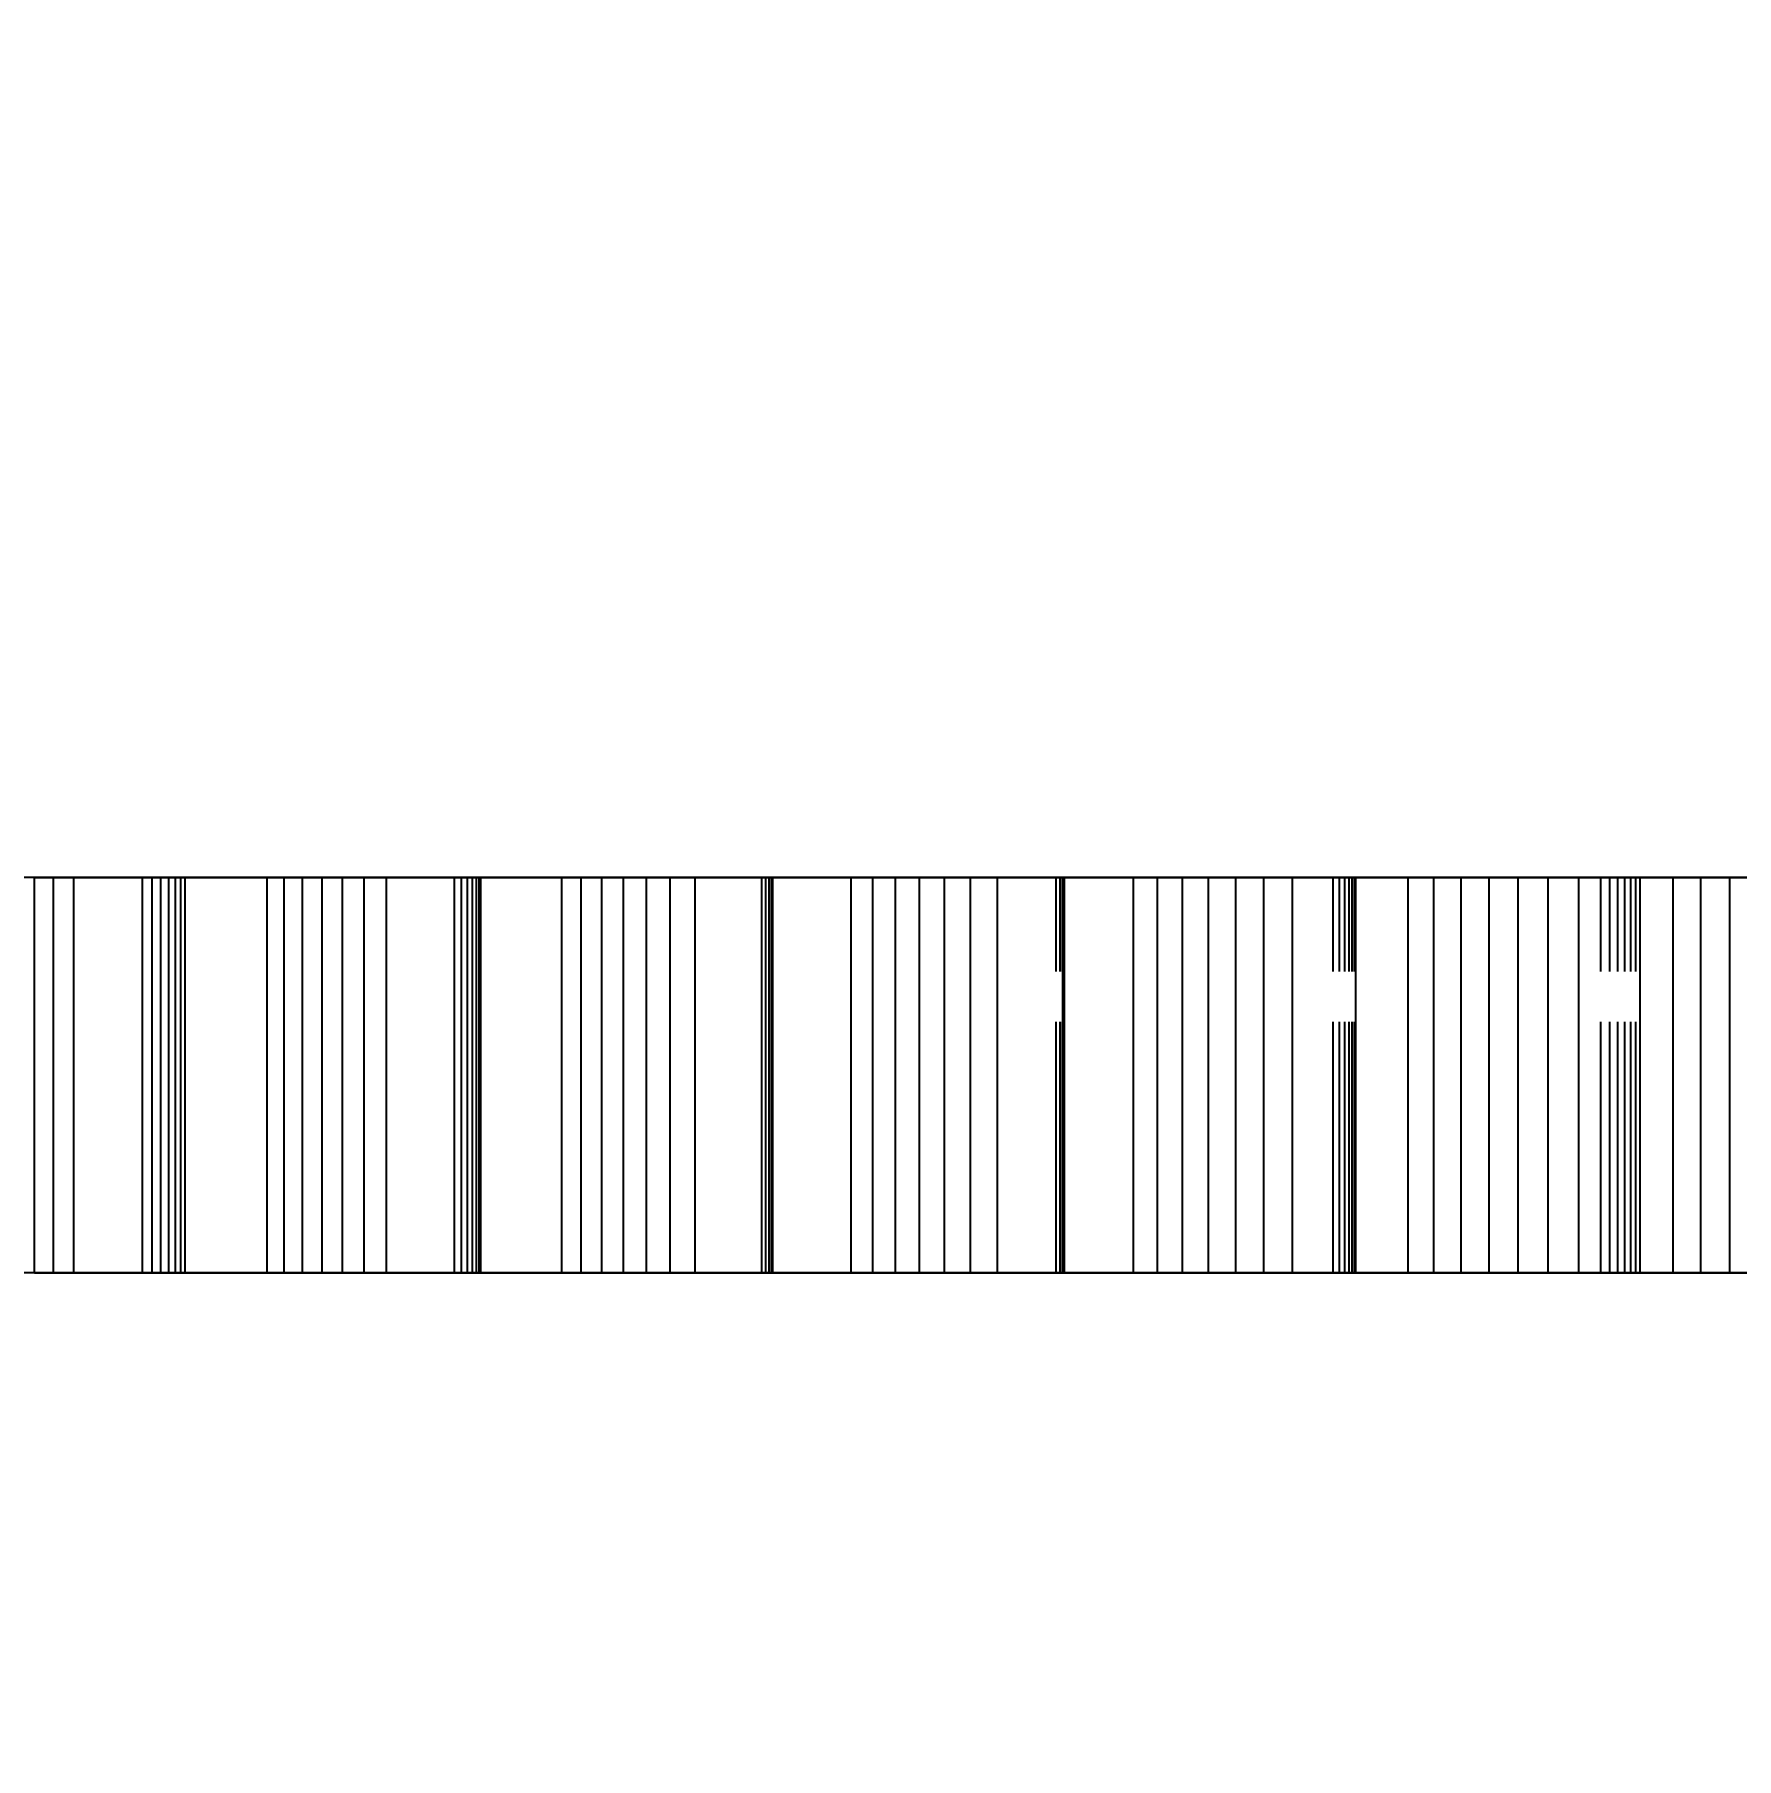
# Model space of a CAD drawing. Header units: millimetres. Extents: x -9 to 234, y -53 to 196.
# Drawn here: x 142.7 to 151.32, y -30.67 to -21.94 of the extents above; entities that cross this region are included whole.
import ezdxf

# ---------------------------------------------------------------- set-up
doc = ezdxf.new("R2010")
doc.units = ezdxf.units.MM
doc.linetypes.add('DASHED', pattern=[1.524, 1.27, -0.254])
for name, color, linetype in [('DIMS', 3, 'CONTINUOUS'), ('HIDDEN', 8, 'DASHED'), ('VISIBLE', 7, 'CONTINUOUS')]:
    doc.layers.add(name, color=color, linetype=linetype)
doc.styles.add('OpenSansCondensed-Light', font='OpenSansCondensed-Light.ttf')
doc.dimstyles.new('EZDXF', dxfattribs={"dimtxt": 0.25, "dimasz": 0.175, "dimexe": 0.375, "dimexo": 0.125, "dimgap": 0.1, "dimtad": 1, "dimlfac": 100, "dimzin": 12, "dimdsep": 46, "dimtxsty": 'OpenSansCondensed-Light', "dimblk": 'ARCHTICK', "dimcen": 2.5, "dimazin": 3, "dimtfac": 0.5, "dimtmove": 2, "dimatfit": 3})

# ---------------------------------------------------------------- blocks, each defined once
blk = doc.blocks.new('_ARCHTICK')
at = {"color": 0, "linetype": 'BYBLOCK', "const_width": 0.15}
blk.add_lwpolyline([(-0.5, -0.5), (0.5, 0.5)], dxfattribs=at)

msp = doc.modelspace()

# ---------------------------------------------------------------- linework, layer by layer
at = {"layer": 'HIDDEN'}
for points in [[(142.70461, -26.21), (142.61295, -26.21)], [(142.80147, -26.21), (142.70461, -26.21)], [(142.70461, -28.21), (142.70461, -26.21)], [(142.90332, -26.21), (142.80147, -26.21)], [(142.80147, -28.21), (142.80147, -26.21)], [(143.25054, -26.21), (142.90332, -26.21)], [(142.90332, -28.21), (142.90332, -26.21)], [(143.29999, -26.21), (143.25054, -26.21)], [(143.25054, -28.21), (143.25054, -26.21)], [(143.34441, -26.21), (143.29999, -26.21)], [(143.29999, -28.21), (143.29999, -26.21)], [(143.38358, -26.21), (143.34441, -26.21)], [(143.34441, -28.21), (143.34441, -26.21)], [(143.41727, -26.21), (143.38358, -26.21)], [(143.38358, -28.21), (143.38358, -26.21)], [(143.44513, -26.21), (143.41727, -26.21)], [(143.41727, -28.21), (143.41727, -26.21)], [(143.46675, -26.21), (143.44513, -26.21)], [(143.44513, -28.21), (143.44513, -26.21)], [(143.88209, -26.21), (143.46675, -26.21)], [(143.46675, -28.21), (143.46675, -26.21)], [(143.96862, -26.21), (143.88209, -26.21)], [(143.88209, -28.21), (143.88209, -26.21)], [(144.06132, -26.21), (143.96862, -26.21)], [(143.96862, -28.21), (143.96862, -26.21)], [(144.15976, -26.21), (144.06132, -26.21)], [(144.06132, -28.21), (144.06132, -26.21)], [(144.26358, -26.21), (144.15976, -26.21)], [(144.15976, -28.21), (144.15976, -26.21)], [(144.37253, -26.21), (144.26358, -26.21)], [(144.26358, -28.21), (144.26358, -26.21)], [(144.48638, -26.21), (144.37253, -26.21)], [(144.37253, -28.21), (144.37253, -26.21)], [(144.82936, -26.21), (144.48638, -26.21)], [(144.48638, -28.21), (144.48638, -26.21)], [(144.86494, -26.21), (144.82936, -26.21)], [(144.82936, -28.21), (144.82936, -26.21)], [(144.89554, -26.21), (144.86494, -26.21)], [(144.86494, -28.21), (144.86494, -26.21)], [(144.92096, -26.21), (144.89554, -26.21)], [(144.89554, -28.21), (144.89554, -26.21)], [(144.94094, -26.21), (144.92096, -26.21)], [(144.92096, -28.21), (144.92096, -26.21)], [(144.95517, -26.21), (144.94094, -26.21)], [(144.94094, -28.21), (144.94094, -26.21)], [(144.96323, -26.21), (144.95517, -26.21)], [(144.95517, -28.21), (144.95517, -26.21)], [(145.37244, -26.21), (144.96323, -26.21)], [(144.96323, -28.21), (144.96323, -26.21)], [(145.47094, -26.21), (145.37244, -26.21)], [(145.37244, -28.21), (145.37244, -26.21)], [(145.5755, -26.21), (145.47094, -26.21)], [(145.47094, -28.21), (145.47094, -26.21)], [(145.68569, -26.21), (145.5755, -26.21)], [(145.5755, -28.21), (145.5755, -26.21)], [(145.80117, -26.21), (145.68569, -26.21)], [(145.68569, -28.21), (145.68569, -26.21)], [(145.92168, -26.21), (145.80117, -26.21)], [(145.80117, -28.21), (145.80117, -26.21)], [(146.04699, -26.21), (145.92168, -26.21)], [(145.92168, -28.21), (145.92168, -26.21)], [(146.38404, -26.21), (146.04699, -26.21)], [(146.04699, -28.21), (146.04699, -26.21)], [(146.40559, -26.21), (146.38404, -26.21)], [(146.38404, -28.21), (146.38404, -26.21)], [(146.42223, -26.21), (146.40559, -26.21)], [(146.40559, -28.21), (146.40559, -26.21)], [(146.43375, -26.21), (146.42223, -26.21)], [(146.42223, -28.21), (146.42223, -26.21)], [(146.43993, -26.21), (146.43375, -26.21)], [(146.43375, -28.21), (146.43375, -26.21)], [(146.44046, -26.21), (146.43492, -26.21)], [(146.43492, -26.21), (146.44046, -26.21)], [(146.83602, -26.21), (146.43492, -26.21)], [(146.43492, -26.21), (146.44046, -26.21)], [(146.43492, -28.21), (146.43492, -26.21)], [(146.43492, -28.21), (146.43492, -26.21)], [(146.44046, -26.21), (146.43993, -26.21)], [(146.43993, -28.21), (146.43993, -26.21)], [(146.44046, -28.21), (146.44046, -26.21)], [(146.946, -26.21), (146.83602, -26.21)], [(146.83602, -28.21), (146.83602, -26.21)], [(147.06192, -26.21), (146.946, -26.21)], [(146.946, -28.21), (146.946, -26.21)], [(147.18332, -26.21), (147.06192, -26.21)], [(147.06192, -28.21), (147.06192, -26.21)], [(147.3099, -26.21), (147.18332, -26.21)], [(147.18332, -28.21), (147.18332, -26.21)], [(147.44137, -26.21), (147.3099, -26.21)], [(147.3099, -28.21), (147.3099, -26.21)], [(147.57753, -26.21), (147.44137, -26.21)], [(147.44137, -28.21), (147.44137, -26.21)], [(147.90702, -26.21), (147.57753, -26.21)], [(147.57753, -28.21), (147.57753, -26.21)], [(147.89377, -26.21), (147.87466, -26.21)], [(147.87466, -26.21), (147.91701, -26.21)], [(148.2657, -26.21), (147.87466, -26.21)], [(147.87466, -26.21), (147.89377, -26.21)], [(147.87466, -28.21), (147.87466, -26.21)], [(147.87466, -28.21), (147.87466, -26.21)], [(147.90695, -26.21), (147.89377, -26.21)], [(147.89377, -26.21), (147.90695, -26.21)], [(147.89377, -28.21), (147.89377, -26.21)], [(147.89377, -28.21), (147.89377, -26.21)], [(147.9146, -26.21), (147.90695, -26.21)], [(147.90695, -26.21), (147.9146, -26.21)], [(147.90695, -28.21), (147.90695, -26.21)], [(147.90695, -28.21), (147.90695, -26.21)], [(147.91443, -26.21), (147.90702, -26.21)], [(147.90702, -28.21), (147.90702, -26.21)], [(147.91701, -26.21), (147.91443, -26.21)], [(147.91443, -28.21), (147.91443, -26.21)], [(147.91701, -26.21), (147.9146, -26.21)], [(147.9146, -26.21), (147.91701, -26.21)], [(147.9146, -28.21), (147.9146, -26.21)], [(147.9146, -28.21), (147.9146, -26.21)], [(147.91701, -28.21), (147.91701, -26.21)], [(148.38662, -26.21), (148.2657, -26.21)], [(148.2657, -28.21), (148.2657, -26.21)], [(148.51332, -26.21), (148.38662, -26.21)], [(148.38662, -28.21), (148.38662, -26.21)], [(148.64536, -26.21), (148.51332, -26.21)], [(148.51332, -28.21), (148.51332, -26.21)], [(148.78241, -26.21), (148.64536, -26.21)], [(148.64536, -28.21), (148.64536, -26.21)], [(148.92421, -26.21), (148.78241, -26.21)], [(148.78241, -28.21), (148.78241, -26.21)], [(149.07055, -26.21), (148.92421, -26.21)], [(148.92421, -28.21), (148.92421, -26.21)], [(149.39087, -26.21), (149.07055, -26.21)], [(149.07055, -28.21), (149.07055, -26.21)], [(149.30802, -26.21), (149.27543, -26.21)], [(149.27543, -26.21), (149.39087, -26.21)], [(149.65449, -26.21), (149.27543, -26.21)], [(149.27543, -26.21), (149.30802, -26.21)], [(149.27543, -28.21), (149.27543, -26.21)], [(149.27543, -28.21), (149.27543, -26.21)], [(149.33484, -26.21), (149.30802, -26.21)], [(149.30802, -26.21), (149.33484, -26.21)], [(149.30802, -28.21), (149.30802, -26.21)], [(149.30802, -28.21), (149.30802, -26.21)], [(149.35628, -26.21), (149.33484, -26.21)], [(149.33484, -26.21), (149.35628, -26.21)], [(149.33484, -28.21), (149.33484, -26.21)], [(149.33484, -28.21), (149.33484, -26.21)], [(149.37263, -26.21), (149.35628, -26.21)], [(149.35628, -26.21), (149.37263, -26.21)], [(149.35628, -28.21), (149.35628, -26.21)], [(149.35628, -28.21), (149.35628, -26.21)], [(149.3841, -26.21), (149.37263, -26.21)], [(149.37263, -26.21), (149.3841, -26.21)], [(149.37263, -28.21), (149.37263, -26.21)], [(149.37263, -28.21), (149.37263, -26.21)], [(149.39087, -26.21), (149.3841, -26.21)], [(149.3841, -26.21), (149.39087, -26.21)], [(149.3841, -28.21), (149.3841, -26.21)], [(149.3841, -28.21), (149.3841, -26.21)], [(149.39087, -28.21), (149.39087, -26.21)], [(149.78578, -26.21), (149.65449, -26.21)], [(149.65449, -28.21), (149.65449, -26.21)], [(149.92265, -26.21), (149.78578, -26.21)], [(149.78578, -28.21), (149.78578, -26.21)], [(150.06467, -26.21), (149.92265, -26.21)], [(149.92265, -28.21), (149.92265, -26.21)], [(150.21152, -26.21), (150.06467, -26.21)], [(150.06467, -28.21), (150.06467, -26.21)], [(150.36296, -26.21), (150.21152, -26.21)], [(150.21152, -28.21), (150.21152, -26.21)], [(150.51877, -26.21), (150.36296, -26.21)], [(150.36296, -28.21), (150.36296, -26.21)], [(150.82837, -26.21), (150.51877, -26.21)], [(150.51877, -28.21), (150.51877, -26.21)], [(150.67632, -26.21), (150.63041, -26.21)], [(150.63041, -26.21), (150.82837, -26.21)], [(150.99565, -26.21), (150.63041, -26.21)], [(150.63041, -26.21), (150.67632, -26.21)], [(150.63041, -28.21), (150.63041, -26.21)], [(150.63041, -28.21), (150.63041, -26.21)], [(150.71665, -26.21), (150.67632, -26.21)], [(150.67632, -26.21), (150.71665, -26.21)], [(150.67632, -28.21), (150.67632, -26.21)], [(150.67632, -28.21), (150.67632, -26.21)], [(150.75178, -26.21), (150.71665, -26.21)], [(150.71665, -26.21), (150.75178, -26.21)], [(150.71665, -28.21), (150.71665, -26.21)], [(150.71665, -28.21), (150.71665, -26.21)], [(150.78198, -26.21), (150.75178, -26.21)], [(150.75178, -26.21), (150.78198, -26.21)], [(150.75178, -28.21), (150.75178, -26.21)], [(150.75178, -28.21), (150.75178, -26.21)], [(150.80745, -26.21), (150.78198, -26.21)], [(150.78198, -26.21), (150.80745, -26.21)], [(150.78198, -28.21), (150.78198, -26.21)], [(150.78198, -28.21), (150.78198, -26.21)], [(150.82837, -26.21), (150.80745, -26.21)], [(150.80745, -26.21), (150.82837, -26.21)], [(150.80745, -28.21), (150.80745, -26.21)], [(150.80745, -28.21), (150.80745, -26.21)], [(150.82837, -28.21), (150.82837, -26.21)], [(151.13666, -26.21), (150.99565, -26.21)], [(150.99565, -28.21), (150.99565, -26.21)], [(151.28302, -26.21), (151.13666, -26.21)], [(151.13666, -28.21), (151.13666, -26.21)], [(151.43434, -26.21), (151.28302, -26.21)], [(151.28302, -28.21), (151.28302, -26.21)], [(142.70461, -28.21), (142.61295, -28.21)], [(142.80147, -28.21), (142.70461, -28.21)], [(142.90332, -28.21), (142.80147, -28.21)], [(143.25054, -28.21), (142.90332, -28.21)], [(143.29999, -28.21), (143.25054, -28.21)], [(143.34441, -28.21), (143.29999, -28.21)], [(143.38358, -28.21), (143.34441, -28.21)], [(143.41727, -28.21), (143.38358, -28.21)], [(143.44513, -28.21), (143.41727, -28.21)], [(143.46675, -28.21), (143.44513, -28.21)], [(143.88209, -28.21), (143.46675, -28.21)], [(143.96862, -28.21), (143.88209, -28.21)], [(144.06132, -28.21), (143.96862, -28.21)], [(144.15976, -28.21), (144.06132, -28.21)], [(144.26358, -28.21), (144.15976, -28.21)], [(144.37253, -28.21), (144.26358, -28.21)], [(144.48638, -28.21), (144.37253, -28.21)], [(144.82936, -28.21), (144.48638, -28.21)], [(144.86494, -28.21), (144.82936, -28.21)], [(144.89554, -28.21), (144.86494, -28.21)], [(144.92096, -28.21), (144.89554, -28.21)], [(144.94094, -28.21), (144.92096, -28.21)], [(144.95517, -28.21), (144.94094, -28.21)], [(144.96323, -28.21), (144.95517, -28.21)], [(145.37244, -28.21), (144.96323, -28.21)], [(145.47094, -28.21), (145.37244, -28.21)], [(145.5755, -28.21), (145.47094, -28.21)], [(145.68569, -28.21), (145.5755, -28.21)], [(145.80117, -28.21), (145.68569, -28.21)], [(145.92168, -28.21), (145.80117, -28.21)], [(146.04699, -28.21), (145.92168, -28.21)], [(146.38404, -28.21), (146.04699, -28.21)], [(146.40559, -28.21), (146.38404, -28.21)], [(146.42223, -28.21), (146.40559, -28.21)], [(146.43375, -28.21), (146.42223, -28.21)], [(146.43993, -28.21), (146.43375, -28.21)], [(146.44046, -28.21), (146.43492, -28.21)], [(146.43492, -28.21), (146.44046, -28.21)], [(146.83602, -28.21), (146.43492, -28.21)], [(146.43492, -28.21), (146.44046, -28.21)], [(146.44046, -28.21), (146.43993, -28.21)], [(146.946, -28.21), (146.83602, -28.21)], [(147.06192, -28.21), (146.946, -28.21)], [(147.18332, -28.21), (147.06192, -28.21)], [(147.3099, -28.21), (147.18332, -28.21)], [(147.44137, -28.21), (147.3099, -28.21)], [(147.57753, -28.21), (147.44137, -28.21)], [(147.90702, -28.21), (147.57753, -28.21)], [(147.89377, -28.21), (147.87466, -28.21)], [(147.87466, -28.21), (147.91701, -28.21)], [(148.2657, -28.21), (147.87466, -28.21)], [(147.87466, -28.21), (147.89377, -28.21)], [(147.90695, -28.21), (147.89377, -28.21)], [(147.89377, -28.21), (147.90695, -28.21)], [(147.9146, -28.21), (147.90695, -28.21)], [(147.90695, -28.21), (147.9146, -28.21)], [(147.91443, -28.21), (147.90702, -28.21)], [(147.91701, -28.21), (147.91443, -28.21)], [(147.91701, -28.21), (147.9146, -28.21)], [(147.9146, -28.21), (147.91701, -28.21)], [(148.38662, -28.21), (148.2657, -28.21)], [(148.51332, -28.21), (148.38662, -28.21)], [(148.64536, -28.21), (148.51332, -28.21)], [(148.78241, -28.21), (148.64536, -28.21)], [(148.92421, -28.21), (148.78241, -28.21)], [(149.07055, -28.21), (148.92421, -28.21)], [(149.39087, -28.21), (149.07055, -28.21)], [(149.30802, -28.21), (149.27543, -28.21)], [(149.27543, -28.21), (149.39087, -28.21)], [(149.65449, -28.21), (149.27543, -28.21)], [(149.27543, -28.21), (149.30802, -28.21)], [(149.33484, -28.21), (149.30802, -28.21)], [(149.30802, -28.21), (149.33484, -28.21)], [(149.35628, -28.21), (149.33484, -28.21)], [(149.33484, -28.21), (149.35628, -28.21)], [(149.37263, -28.21), (149.35628, -28.21)], [(149.35628, -28.21), (149.37263, -28.21)], [(149.3841, -28.21), (149.37263, -28.21)], [(149.37263, -28.21), (149.3841, -28.21)], [(149.39087, -28.21), (149.3841, -28.21)], [(149.3841, -28.21), (149.39087, -28.21)], [(149.78578, -28.21), (149.65449, -28.21)], [(149.92265, -28.21), (149.78578, -28.21)], [(150.06467, -28.21), (149.92265, -28.21)], [(150.21152, -28.21), (150.06467, -28.21)], [(150.36296, -28.21), (150.21152, -28.21)], [(150.51877, -28.21), (150.36296, -28.21)], [(150.82837, -28.21), (150.51877, -28.21)], [(150.67632, -28.21), (150.63041, -28.21)], [(150.63041, -28.21), (150.82837, -28.21)], [(150.99565, -28.21), (150.63041, -28.21)], [(150.63041, -28.21), (150.67632, -28.21)], [(150.71665, -28.21), (150.67632, -28.21)], [(150.67632, -28.21), (150.71665, -28.21)], [(150.75178, -28.21), (150.71665, -28.21)], [(150.71665, -28.21), (150.75178, -28.21)], [(150.78198, -28.21), (150.75178, -28.21)], [(150.75178, -28.21), (150.78198, -28.21)], [(150.80745, -28.21), (150.78198, -28.21)], [(150.78198, -28.21), (150.80745, -28.21)], [(150.82837, -28.21), (150.80745, -28.21)], [(150.80745, -28.21), (150.82837, -28.21)], [(151.13666, -28.21), (150.99565, -28.21)], [(151.28302, -28.21), (151.13666, -28.21)], [(151.43434, -28.21), (151.28302, -28.21)]]:
    msp.add_lwpolyline(points, dxfattribs=at)
at = {"layer": 'VISIBLE'}
for points in [[(142.70461, -26.21), (142.80147, -26.21)], [(142.70461, -28.21), (142.70461, -26.21)], [(142.80147, -26.21), (142.90332, -26.21)], [(142.80147, -28.21), (142.80147, -26.21)], [(142.90332, -26.21), (143.25054, -26.21)], [(142.90332, -28.21), (142.90332, -26.21)], [(143.25054, -26.21), (143.29999, -26.21)], [(143.25054, -28.21), (143.25054, -26.21)], [(143.29999, -26.21), (143.34441, -26.21)], [(143.29999, -28.21), (143.29999, -26.21)], [(143.34441, -26.21), (143.38358, -26.21)], [(143.34441, -28.21), (143.34441, -26.21)], [(143.38358, -26.21), (143.41727, -26.21)], [(143.38358, -28.21), (143.38358, -26.21)], [(143.41727, -26.21), (143.44513, -26.21)], [(143.41727, -28.21), (143.41727, -26.21)], [(143.44513, -26.21), (143.46675, -26.21)], [(143.44513, -28.21), (143.44513, -26.21)], [(143.46675, -26.21), (143.88209, -26.21)], [(143.46675, -28.21), (143.46675, -26.21)], [(143.88209, -26.21), (143.96862, -26.21)], [(143.88209, -28.21), (143.88209, -26.21)], [(143.96862, -26.21), (144.06132, -26.21)], [(143.96862, -28.21), (143.96862, -26.21)], [(144.06132, -26.21), (144.15976, -26.21)], [(144.06132, -28.21), (144.06132, -26.21)], [(144.15976, -26.21), (144.26358, -26.21)], [(144.15976, -28.21), (144.15976, -26.21)], [(144.26358, -26.21), (144.37253, -26.21)], [(144.26358, -28.21), (144.26358, -26.21)], [(144.37253, -26.21), (144.48638, -26.21)], [(144.37253, -28.21), (144.37253, -26.21)], [(144.48638, -26.21), (144.82936, -26.21)], [(144.48638, -28.21), (144.48638, -26.21)], [(144.82936, -26.21), (144.86494, -26.21)], [(144.82936, -28.21), (144.82936, -26.21)], [(144.86494, -26.21), (144.89554, -26.21)], [(144.86494, -28.21), (144.86494, -26.21)], [(144.89554, -26.21), (144.92096, -26.21)], [(144.89554, -28.21), (144.89554, -26.21)], [(144.92096, -26.21), (144.94094, -26.21)], [(144.92096, -28.21), (144.92096, -26.21)], [(144.94094, -26.21), (144.95517, -26.21)], [(144.94094, -28.21), (144.94094, -26.21)], [(144.95517, -26.21), (144.96323, -26.21)], [(144.95517, -28.21), (144.95517, -26.21)], [(144.96323, -26.21), (145.37244, -26.21)], [(144.96323, -28.21), (144.96323, -26.21)], [(145.37244, -26.21), (145.47094, -26.21)], [(145.37244, -28.21), (145.37244, -26.21)], [(145.47094, -26.21), (145.5755, -26.21)], [(145.47094, -28.21), (145.47094, -26.21)], [(145.5755, -26.21), (145.68569, -26.21)], [(145.5755, -28.21), (145.5755, -26.21)], [(145.68569, -26.21), (145.80117, -26.21)], [(145.68569, -28.21), (145.68569, -26.21)], [(145.80117, -26.21), (145.92168, -26.21)], [(145.80117, -28.21), (145.80117, -26.21)], [(145.92168, -26.21), (146.04699, -26.21)], [(145.92168, -28.21), (145.92168, -26.21)], [(146.04699, -26.21), (146.38404, -26.21)], [(146.04699, -28.21), (146.04699, -26.21)], [(146.38404, -26.21), (146.40559, -26.21)], [(146.38404, -28.21), (146.38404, -26.21)], [(146.40559, -26.21), (146.42223, -26.21)], [(146.40559, -28.21), (146.40559, -26.21)], [(146.42223, -26.21), (146.43375, -26.21)], [(146.42223, -28.21), (146.42223, -26.21)], [(146.43375, -26.21), (146.43993, -26.21)], [(146.43375, -28.21), (146.43375, -26.21)], [(146.43993, -26.21), (146.44046, -26.21)], [(146.43993, -28.21), (146.43993, -26.21)], [(146.44046, -26.21), (146.83602, -26.21)], [(146.44046, -28.21), (146.44046, -26.21)], [(146.83602, -26.21), (146.946, -26.21)], [(146.83602, -28.21), (146.83602, -26.21)], [(146.946, -26.21), (147.06192, -26.21)], [(146.946, -28.21), (146.946, -26.21)], [(147.06192, -26.21), (147.18332, -26.21)], [(147.06192, -28.21), (147.06192, -26.21)], [(147.18332, -26.21), (147.3099, -26.21)], [(147.18332, -28.21), (147.18332, -26.21)], [(147.3099, -26.21), (147.44137, -26.21)], [(147.3099, -28.21), (147.3099, -26.21)], [(147.44137, -26.21), (147.57753, -26.21)], [(147.44137, -28.21), (147.44137, -26.21)], [(147.57753, -26.21), (147.90702, -26.21)], [(147.57753, -28.21), (147.57753, -26.21)], [(147.90702, -26.21), (147.91443, -26.21)], [(147.90702, -28.21), (147.90702, -26.21)], [(147.91443, -26.21), (147.91701, -26.21)], [(147.91443, -28.21), (147.91443, -26.21)], [(147.91701, -26.21), (148.2657, -26.21)], [(147.91701, -28.21), (147.91701, -26.21)], [(148.2657, -26.21), (148.38662, -26.21)], [(148.2657, -28.21), (148.2657, -26.21)], [(148.38662, -26.21), (148.51332, -26.21)], [(148.38662, -28.21), (148.38662, -26.21)], [(148.51332, -26.21), (148.64536, -26.21)], [(148.51332, -28.21), (148.51332, -26.21)], [(148.64536, -26.21), (148.78241, -26.21)], [(148.64536, -28.21), (148.64536, -26.21)], [(148.78241, -26.21), (148.92421, -26.21)], [(148.78241, -28.21), (148.78241, -26.21)], [(148.92421, -26.21), (149.07055, -26.21)], [(148.92421, -28.21), (148.92421, -26.21)], [(149.07055, -26.21), (149.39087, -26.21)], [(149.07055, -28.21), (149.07055, -26.21)], [(149.39087, -26.21), (149.65449, -26.21)], [(149.39087, -28.21), (149.39087, -26.21)], [(149.65449, -26.21), (149.78578, -26.21)], [(149.65449, -28.21), (149.65449, -26.21)], [(149.78578, -26.21), (149.92265, -26.21)], [(149.78578, -28.21), (149.78578, -26.21)], [(149.92265, -26.21), (150.06467, -26.21)], [(149.92265, -28.21), (149.92265, -26.21)], [(150.06467, -26.21), (150.21152, -26.21)], [(150.06467, -28.21), (150.06467, -26.21)], [(150.21152, -26.21), (150.36296, -26.21)], [(150.21152, -28.21), (150.21152, -26.21)], [(150.36296, -26.21), (150.51877, -26.21)], [(150.36296, -28.21), (150.36296, -26.21)], [(150.51877, -26.21), (150.82837, -26.21)], [(150.51877, -28.21), (150.51877, -26.21)], [(150.82837, -26.21), (150.99565, -26.21)], [(150.82837, -28.21), (150.82837, -26.21)], [(150.99565, -26.21), (151.13666, -26.21)], [(150.99565, -28.21), (150.99565, -26.21)], [(151.13666, -26.21), (151.28302, -26.21)], [(151.13666, -28.21), (151.13666, -26.21)], [(151.28302, -26.21), (151.43434, -26.21)], [(151.28302, -28.21), (151.28302, -26.21)], [(142.70461, -28.21), (142.80147, -28.21)], [(142.80147, -28.21), (142.90332, -28.21)], [(142.90332, -28.21), (143.25054, -28.21)], [(143.25054, -28.21), (143.29999, -28.21)], [(143.29999, -28.21), (143.34441, -28.21)], [(143.34441, -28.21), (143.38358, -28.21)], [(143.38358, -28.21), (143.41727, -28.21)], [(143.41727, -28.21), (143.44513, -28.21)], [(143.44513, -28.21), (143.46675, -28.21)], [(143.46675, -28.21), (143.88209, -28.21)], [(143.88209, -28.21), (143.96862, -28.21)], [(143.96862, -28.21), (144.06132, -28.21)], [(144.06132, -28.21), (144.15976, -28.21)], [(144.15976, -28.21), (144.26358, -28.21)], [(144.26358, -28.21), (144.37253, -28.21)], [(144.37253, -28.21), (144.48638, -28.21)], [(144.48638, -28.21), (144.82936, -28.21)], [(144.82936, -28.21), (144.86494, -28.21)], [(144.86494, -28.21), (144.89554, -28.21)], [(144.89554, -28.21), (144.92096, -28.21)], [(144.92096, -28.21), (144.94094, -28.21)], [(144.94094, -28.21), (144.95517, -28.21)], [(144.95517, -28.21), (144.96323, -28.21)], [(144.96323, -28.21), (145.37244, -28.21)], [(145.37244, -28.21), (145.47094, -28.21)], [(145.47094, -28.21), (145.5755, -28.21)], [(145.5755, -28.21), (145.68569, -28.21)], [(145.68569, -28.21), (145.80117, -28.21)], [(145.80117, -28.21), (145.92168, -28.21)], [(145.92168, -28.21), (146.04699, -28.21)], [(146.04699, -28.21), (146.38404, -28.21)], [(146.38404, -28.21), (146.40559, -28.21)], [(146.40559, -28.21), (146.42223, -28.21)], [(146.42223, -28.21), (146.43375, -28.21)], [(146.43375, -28.21), (146.43993, -28.21)], [(146.43993, -28.21), (146.44046, -28.21)], [(146.44046, -28.21), (146.83602, -28.21)], [(146.83602, -28.21), (146.946, -28.21)], [(146.946, -28.21), (147.06192, -28.21)], [(147.06192, -28.21), (147.18332, -28.21)], [(147.18332, -28.21), (147.3099, -28.21)], [(147.3099, -28.21), (147.44137, -28.21)], [(147.44137, -28.21), (147.57753, -28.21)], [(147.57753, -28.21), (147.90702, -28.21)], [(147.90702, -28.21), (147.91443, -28.21)], [(147.91443, -28.21), (147.91701, -28.21)], [(147.91701, -28.21), (148.2657, -28.21)], [(148.2657, -28.21), (148.38662, -28.21)], [(148.38662, -28.21), (148.51332, -28.21)], [(148.51332, -28.21), (148.64536, -28.21)], [(148.64536, -28.21), (148.78241, -28.21)], [(148.78241, -28.21), (148.92421, -28.21)], [(148.92421, -28.21), (149.07055, -28.21)], [(149.07055, -28.21), (149.39087, -28.21)], [(149.39087, -28.21), (149.65449, -28.21)], [(149.65449, -28.21), (149.78578, -28.21)], [(149.78578, -28.21), (149.92265, -28.21)], [(149.92265, -28.21), (150.06467, -28.21)], [(150.06467, -28.21), (150.21152, -28.21)], [(150.21152, -28.21), (150.36296, -28.21)], [(150.36296, -28.21), (150.51877, -28.21)], [(150.51877, -28.21), (150.82837, -28.21)], [(150.82837, -28.21), (150.99565, -28.21)], [(150.99565, -28.21), (151.13666, -28.21)], [(151.13666, -28.21), (151.28302, -28.21)], [(151.28302, -28.21), (151.43434, -28.21)]]:
    msp.add_lwpolyline(points, dxfattribs=at)

# ---------------------------------------------------------------- dimensions: what is measured, and where the dimension line sits
at = {"layer": 'DIMS'}
msp.add_linear_dim(base=(93.75, -52.71), p1=(93.75, -21.71), p2=(201.25, -21.71), dimstyle='EZDXF', override={"dimtxt": 1.6, "dimasz": 1, "dimexe": 0.6, "dimexo": 0.5, "dimdec": 2}, dxfattribs=at).render()

doc.saveas('drawing.dxf')
